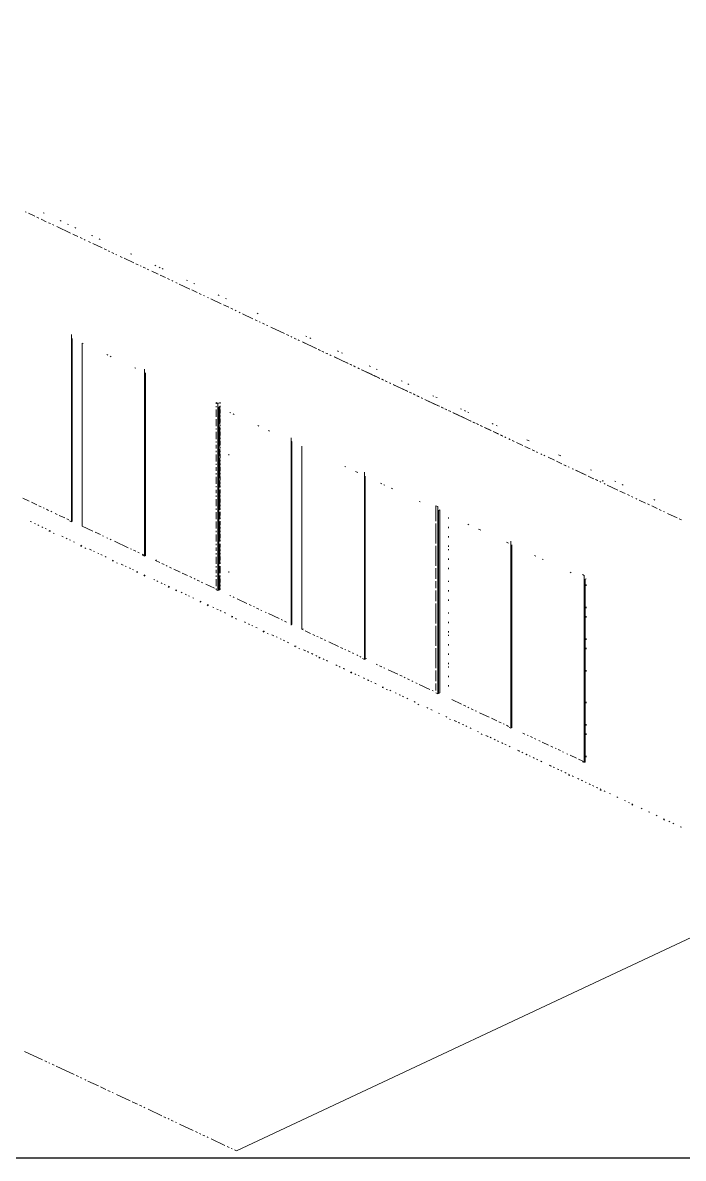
# Paper-space layout '03 3D Building and Roof' of a CAD drawing. Header units: millimetres. Extents: x 5 to 415, y 5 to 292.
# Drawn here: x 183.4 to 216.5, y 151 to 207.8 of the extents above; entities that cross this region are included whole.
import ezdxf

# ---------------------------------------------------------------- set-up
doc = ezdxf.new("R2010")
doc.units = ezdxf.units.MM
doc.layers.add('EXISTING', color=7, linetype='Continuous')
picture_1 = doc.add_image_def('image1.png', size_in_pixel=(1967, 1277))

# ---------------------------------------------------------------- blocks, each defined once
blk = doc.blocks.new('SHEET_03')
at = {"layer": 'EXISTING', "color": 250, "lineweight": 9}
for p, q in [((183.599, 198.338), (183.547, 198.363)), ((184.021, 198.14), (183.705, 198.289)), ((184.233, 198.041), (184.127, 198.091)), ((184.602, 197.868), (184.338, 197.992)), ((184.444, 198.317), (184.496, 198.292)), ((184.813, 197.769), (184.707, 197.818)), ((185.288, 197.92), (185.34, 197.896)), ((184.971, 197.694), (184.918, 197.719)), ((185.815, 197.298), (185.129, 197.62)), ((185.657, 197.747), (185.71, 197.722)), ((186.185, 197.125), (185.921, 197.248)), ((186.026, 197.574), (186.079, 197.549)), ((186.396, 197.026), (186.29, 197.075)), ((186.554, 196.951), (186.501, 196.976)), ((186.818, 196.827), (186.712, 196.877)), ((186.87, 197.177), (186.923, 197.152)), ((187.398, 196.555), (186.923, 196.778)), ((187.24, 197.004), (187.293, 196.979)), ((187.609, 196.456), (187.504, 196.505)), ((187.767, 196.382), (187.715, 196.406)), ((187.978, 196.282), (187.873, 196.332)), ((188.137, 196.208), (188.084, 196.233)), ((188.401, 196.084), (188.295, 196.134)), ((188.823, 196.261), (188.875, 196.236)), ((188.981, 195.812), (188.506, 196.035)), ((189.192, 195.713), (189.086, 195.762)), ((189.35, 195.638), (189.297, 195.663)), ((189.561, 195.539), (189.456, 195.589)), ((189.72, 195.465), (189.667, 195.49)), ((190.036, 195.691), (190.089, 195.666)), ((190.247, 195.592), (190.3, 195.567)), ((190.405, 195.518), (190.458, 195.493)), ((190.194, 195.242), (189.878, 195.391)), ((190.564, 195.069), (190.3, 195.193)), ((190.775, 194.97), (190.669, 195.019)), ((190.933, 194.895), (190.88, 194.92)), ((191.619, 194.948), (191.672, 194.923)), ((191.144, 194.796), (191.091, 194.821)), ((191.777, 194.499), (191.25, 194.747)), ((192.146, 194.326), (191.883, 194.45)), ((191.988, 194.775), (192.041, 194.75)), ((192.358, 194.227), (192.252, 194.276)), ((192.516, 194.152), (192.463, 194.177)), ((192.727, 194.053), (192.674, 194.078)), ((193.36, 193.756), (192.832, 194.004)), ((193.202, 194.205), (193.254, 194.18)), ((193.571, 194.032), (193.624, 194.007)), ((193.729, 193.583), (193.465, 193.706)), ((193.94, 193.484), (193.835, 193.533)), ((194.099, 193.409), (194.046, 193.434)), ((194.31, 193.31), (194.257, 193.335)), ((194.943, 193.013), (194.415, 193.261)), ((195.154, 193.288), (195.207, 193.264)), ((195.154, 192.914), (195.048, 192.963)), ((195.312, 192.84), (195.259, 192.864)), ((195.523, 192.74), (195.418, 192.79)), ((195.681, 192.666), (195.629, 192.691)), ((185.855, 192.217), (185.855, 182.85)), ((196.526, 192.27), (195.84, 192.592)), ((196.737, 192.171), (196.631, 192.22)), ((196.895, 192.096), (196.842, 192.121)), ((197.592, 192.144), (197.645, 192.119)), ((185.897, 192.028), (185.897, 182.87)), ((186.397, 191.793), (186.45, 191.768)), ((186.397, 182.635), (186.397, 191.793)), ((197.106, 191.997), (197, 192.047)), ((197.115, 191.993), (197.01, 192.043)), ((197.264, 191.923), (197.211, 191.948)), ((197.274, 191.918), (197.221, 191.943)), ((198.108, 191.527), (197.422, 191.849)), ((197.91, 191.62), (197.433, 191.844)), ((197.792, 192.05), (197.845, 192.025)), ((198.121, 191.521), (198.016, 191.57)), ((187.631, 191.214), (187.685, 191.188)), ((187.792, 191.138), (187.846, 191.113)), ((198.319, 191.428), (198.214, 191.477)), ((198.28, 191.446), (198.227, 191.471)), ((198.492, 191.347), (198.386, 191.396)), ((198.478, 191.353), (198.425, 191.378)), ((198.651, 191.272), (198.598, 191.297)), ((198.689, 191.254), (198.636, 191.279)), ((198.847, 191.18), (198.794, 191.205)), ((198.863, 191.173), (198.81, 191.197)), ((199.322, 190.957), (199.005, 191.106)), ((199.498, 190.874), (199.021, 191.098)), ((199.18, 191.398), (199.233, 191.373)), ((199.375, 191.307), (199.427, 191.282)), ((189.027, 190.558), (189.081, 190.533)), ((189.522, 190.495), (189.522, 181.128)), ((199.691, 190.784), (199.427, 190.908)), ((199.71, 190.775), (199.604, 190.825)), ((199.902, 190.685), (199.797, 190.734)), ((199.869, 190.7), (199.816, 190.725)), ((200.08, 190.601), (199.974, 190.651)), ((200.06, 190.61), (200.008, 190.635)), ((200.239, 190.526), (200.186, 190.551)), ((200.271, 190.511), (200.219, 190.536)), ((200.905, 190.214), (200.377, 190.462)), ((201.086, 190.129), (200.398, 190.452)), ((200.769, 190.652), (200.822, 190.628)), ((201.116, 190.49), (201.168, 190.465)), ((189.564, 190.306), (189.564, 181.148)), ((201.274, 190.041), (201.01, 190.164)), ((201.298, 190.029), (201.192, 190.079)), ((201.485, 189.942), (201.379, 189.991)), ((201.457, 189.955), (201.404, 189.98)), ((201.669, 189.855), (201.563, 189.905)), ((201.643, 189.867), (201.59, 189.892)), ((201.828, 189.781), (201.775, 189.806)), ((202.357, 189.907), (202.41, 189.882)), ((201.854, 189.768), (201.802, 189.793)), ((202.487, 189.471), (201.96, 189.719)), ((202.675, 189.383), (201.986, 189.706)), ((202.698, 189.372), (202.593, 189.421)), ((202.698, 189.746), (202.751, 189.722)), ((202.886, 189.284), (202.781, 189.333)), ((202.857, 189.298), (202.804, 189.322)), ((203.068, 189.198), (202.962, 189.248)), ((203.045, 189.209), (202.992, 189.234)), ((193.098, 188.816), (193.189, 188.773)), ((193.098, 188.757), (193.098, 188.816)), ((193.189, 188.773), (193.298, 188.824)), ((193.189, 188.773), (193.189, 179.407)), ((193.298, 188.765), (193.298, 188.824)), ((203.257, 189.11), (203.151, 189.159)), ((203.226, 189.124), (203.173, 189.149)), ((203.416, 189.035), (203.363, 189.06)), ((203.437, 189.025), (203.384, 189.05)), ((204.07, 188.728), (203.543, 188.976)), ((204.263, 188.637), (203.575, 188.96)), ((203.945, 189.161), (203.998, 189.136)), ((204.104, 189.087), (204.157, 189.062)), ((204.281, 188.629), (204.176, 188.678)), ((193.098, 188.581), (193.098, 188.64)), ((193.098, 188.109), (193.098, 188.463)), ((193.231, 188.585), (193.289, 188.612)), ((193.231, 188.585), (193.231, 179.426)), ((193.289, 187.732), (193.289, 188.612)), ((193.298, 188.589), (193.298, 188.647)), ((193.298, 188.294), (193.298, 188.471)), ((193.298, 188.117), (193.298, 188.176)), ((193.785, 188.325), (193.839, 188.3)), ((193.946, 188.249), (194, 188.224)), ((204.475, 188.538), (204.369, 188.588)), ((204.439, 188.554), (204.387, 188.579)), ((204.651, 188.455), (204.545, 188.505)), ((204.634, 188.463), (204.581, 188.488)), ((204.845, 188.364), (204.739, 188.414)), ((204.809, 188.381), (204.756, 188.406)), ((205.269, 188.165), (204.951, 188.314)), ((205.653, 187.985), (204.967, 188.307)), ((205.336, 188.508), (205.389, 188.483)), ((205.851, 187.892), (205.375, 188.115)), ((205.534, 188.415), (205.587, 188.391)), ((205.692, 188.341), (205.745, 188.316)), ((193.098, 187.638), (193.098, 187.992)), ((193.289, 186.616), (193.289, 187.614)), ((193.298, 187.823), (193.298, 187.999)), ((193.298, 187.646), (193.298, 187.705)), ((193.298, 187.469), (193.298, 187.528)), ((195.181, 187.67), (195.234, 187.644)), ((205.864, 187.886), (205.758, 187.935)), ((206.063, 187.792), (205.957, 187.842)), ((206.022, 187.811), (205.97, 187.836)), ((206.233, 187.712), (206.128, 187.762)), ((206.222, 187.718), (206.169, 187.743)), ((206.434, 187.618), (206.328, 187.668)), ((206.392, 187.638), (206.339, 187.663)), ((206.857, 187.419), (206.54, 187.569)), ((206.866, 187.415), (206.55, 187.564)), ((206.919, 187.765), (206.972, 187.74)), ((207.122, 187.67), (207.175, 187.645)), ((193.098, 187.461), (193.098, 187.52)), ((193.098, 186.99), (193.098, 187.344)), ((193.298, 187.175), (193.298, 187.351)), ((193.298, 186.998), (193.298, 187.057)), ((195.717, 187.418), (195.771, 187.392)), ((196.857, 187.052), (196.857, 177.685)), ((207.228, 187.245), (206.963, 187.37)), ((207.236, 187.242), (206.972, 187.366)), ((207.44, 187.146), (207.334, 187.196)), ((207.447, 187.143), (207.341, 187.192)), ((207.598, 187.071), (207.546, 187.096)), ((207.605, 187.068), (207.552, 187.093)), ((207.81, 186.972), (207.757, 186.997)), ((207.816, 186.969), (207.763, 186.994)), ((193.098, 186.813), (193.098, 186.872)), ((193.098, 186.519), (193.098, 186.696)), ((193.098, 186.342), (193.098, 186.401)), ((193.289, 186.146), (193.289, 186.499)), ((193.298, 186.703), (193.298, 186.88)), ((193.298, 186.527), (193.298, 186.586)), ((193.298, 186.35), (193.298, 186.409)), ((196.845, 186.888), (196.898, 186.863)), ((196.898, 186.863), (196.898, 177.705)), ((197.398, 177.47), (197.398, 186.628)), ((208.022, 186.873), (207.916, 186.922)), ((207.974, 186.895), (207.922, 186.92)), ((208.446, 186.674), (208.128, 186.823)), ((208.449, 186.672), (208.133, 186.821)), ((208.816, 186.5), (208.551, 186.624)), ((208.819, 186.499), (208.555, 186.622)), ((208.657, 186.949), (208.763, 186.899)), ((209.028, 186.4), (208.922, 186.45)), ((209.03, 186.4), (208.924, 186.449)), ((193.098, 185.871), (193.098, 186.224)), ((193.289, 185.031), (193.289, 186.029)), ((193.298, 186.055), (193.298, 186.232)), ((193.298, 185.879), (193.298, 185.938)), ((193.731, 186.178), (193.731, 186.236)), ((209.187, 186.326), (209.134, 186.351)), ((209.188, 186.325), (209.135, 186.35)), ((209.399, 186.226), (209.346, 186.251)), ((209.399, 186.226), (209.346, 186.251)), ((209.557, 186.152), (209.504, 186.177)), ((209.557, 186.152), (209.504, 186.177)), ((210.032, 185.929), (209.715, 186.078)), ((210.034, 185.928), (209.716, 186.077)), ((210.401, 185.756), (210.138, 185.879)), ((210.404, 185.754), (210.14, 185.878)), ((210.243, 186.204), (210.349, 186.155)), ((210.246, 186.203), (210.352, 186.154)), ((193.098, 185.694), (193.098, 185.753)), ((193.098, 185.4), (193.098, 185.576)), ((193.098, 185.223), (193.098, 185.282)), ((193.298, 185.702), (193.298, 185.761)), ((193.298, 185.407), (193.298, 185.584)), ((193.298, 185.231), (193.298, 185.29)), ((199.546, 185.62), (199.599, 185.595)), ((200.082, 185.368), (200.19, 185.318)), ((200.524, 185.33), (200.524, 175.964)), ((210.612, 185.656), (210.507, 185.706)), ((210.616, 185.655), (210.51, 185.704)), ((210.771, 185.582), (210.718, 185.607)), ((210.775, 185.58), (210.722, 185.605)), ((210.982, 185.483), (210.929, 185.508)), ((210.987, 185.481), (210.934, 185.505)), ((211.622, 185.182), (211.093, 185.431)), ((211.615, 185.186), (211.14, 185.409)), ((211.834, 185.458), (211.887, 185.433)), ((193.098, 184.752), (193.098, 185.105)), ((193.289, 184.561), (193.289, 184.914)), ((193.298, 184.936), (193.298, 185.113)), ((193.298, 184.759), (193.298, 184.818)), ((200.566, 185.141), (200.566, 175.983)), ((201.334, 184.781), (201.388, 184.755)), ((201.495, 184.705), (201.549, 184.68)), ((211.826, 185.087), (211.72, 185.136)), ((211.993, 185.008), (211.728, 185.133)), ((211.984, 185.012), (211.931, 185.037)), ((212.195, 184.913), (212.09, 184.963)), ((212.205, 184.909), (212.099, 184.959)), ((212.353, 184.839), (212.301, 184.864)), ((212.363, 184.834), (212.31, 184.859)), ((212.459, 184.939), (212.459, 184.864)), ((212.575, 184.735), (212.522, 184.76)), ((213.211, 184.437), (212.681, 184.685)), ((213.052, 184.886), (213.105, 184.861)), ((213.422, 184.712), (213.475, 184.687)), ((193.098, 184.575), (193.098, 184.634)), ((193.098, 184.28), (193.098, 184.457)), ((193.098, 184.104), (193.098, 184.163)), ((193.289, 183.446), (193.289, 184.444)), ((193.298, 184.583), (193.298, 184.642)), ((193.298, 184.288), (193.298, 184.465)), ((193.298, 184.111), (193.298, 184.17)), ((201.871, 184.529), (201.924, 184.503)), ((213.581, 184.263), (213.316, 184.387)), ((213.793, 184.163), (213.687, 184.213)), ((213.952, 184.089), (213.899, 184.114)), ((183.749, 183.878), (183.427, 184.029)), ((184.125, 183.701), (183.857, 183.827)), ((184.34, 183.601), (184.233, 183.651)), ((184.501, 183.525), (184.447, 183.55)), ((193.098, 183.632), (193.098, 183.986)), ((193.298, 183.817), (193.298, 183.994)), ((193.298, 183.64), (193.298, 183.699)), ((203.266, 183.873), (203.32, 183.848)), ((204.099, 183.651), (204.191, 183.608)), ((204.099, 182.886), (204.099, 183.651)), ((204.191, 183.608), (204.191, 174.242)), ((214.164, 183.989), (214.111, 184.014)), ((214.587, 183.79), (214.269, 183.94)), ((214.799, 183.691), (214.693, 183.741)), ((215.169, 183.517), (214.905, 183.641)), ((215.011, 183.966), (215.064, 183.941)), ((184.716, 183.424), (184.608, 183.475)), ((184.877, 183.349), (184.823, 183.374)), ((185.145, 183.223), (185.038, 183.273)), ((185.521, 183.046), (185.252, 183.172)), ((185.736, 182.945), (185.628, 182.996)), ((193.098, 183.456), (193.098, 183.515)), ((193.098, 182.984), (193.098, 183.338)), ((193.289, 182.976), (193.289, 183.328)), ((193.298, 183.463), (193.298, 183.522)), ((193.298, 183.169), (193.298, 183.346)), ((193.298, 182.992), (193.298, 183.051)), ((204.233, 183.42), (204.291, 183.447)), ((204.233, 183.42), (204.233, 174.261)), ((204.291, 174.289), (204.291, 183.447)), ((204.733, 183.009), (204.733, 183.068)), ((215.381, 183.418), (215.275, 183.467)), ((215.54, 183.343), (215.487, 183.368)), ((216.175, 183.045), (215.699, 183.268)), ((216.387, 182.945), (216.281, 182.995)), ((183.854, 182.843), (183.801, 182.868)), ((184.065, 182.744), (184.012, 182.768)), ((184.223, 182.669), (184.17, 182.694)), ((184.434, 182.57), (184.382, 182.595)), ((184.593, 182.496), (184.54, 182.521)), ((184.804, 182.397), (184.751, 182.422)), ((185.855, 182.85), (185.763, 182.893)), ((185.897, 182.87), (185.843, 182.895)), ((186.934, 182.383), (186.397, 182.635)), ((193.098, 182.513), (193.098, 182.867)), ((193.289, 181.861), (193.289, 182.859)), ((193.298, 182.698), (193.298, 182.874)), ((193.298, 182.521), (193.298, 182.58)), ((204.099, 181.766), (204.099, 182.768)), ((204.733, 182.539), (204.733, 182.598)), ((205.699, 182.731), (205.753, 182.706)), ((206.236, 182.479), (206.343, 182.429)), ((184.786, 182.364), (184.733, 182.388)), ((184.997, 182.265), (184.944, 182.289)), ((185.437, 182.099), (185.384, 182.124)), ((185.648, 182), (185.595, 182.025)), ((185.807, 181.926), (185.754, 181.951)), ((186.018, 181.827), (185.965, 181.852)), ((187.309, 182.207), (187.041, 182.333)), ((187.47, 182.131), (187.417, 182.156)), ((187.685, 182.03), (187.631, 182.055)), ((187.846, 181.954), (187.792, 181.98)), ((188.705, 181.551), (188.007, 181.879)), ((193.098, 182.336), (193.098, 182.395)), ((193.098, 181.865), (193.098, 182.219)), ((193.298, 182.344), (193.298, 182.403)), ((193.298, 182.05), (193.298, 182.226)), ((193.298, 181.873), (193.298, 181.932)), ((204.733, 182.07), (204.733, 182.128)), ((207.858, 181.887), (207.858, 172.52)), ((186.369, 181.621), (186.316, 181.645)), ((186.387, 181.653), (186.334, 181.678)), ((186.58, 181.521), (186.527, 181.546)), ((186.862, 181.43), (186.757, 181.48)), ((187.02, 181.356), (186.968, 181.381)), ((187.232, 181.257), (187.179, 181.282)), ((188.866, 181.476), (188.812, 181.501)), ((189.081, 181.375), (188.973, 181.425)), ((189.242, 181.299), (189.188, 181.324)), ((193.098, 181.688), (193.098, 181.747)), ((193.098, 181.394), (193.098, 181.571)), ((193.098, 181.217), (193.098, 181.276)), ((193.289, 180.745), (193.289, 181.743)), ((193.298, 181.578), (193.298, 181.755)), ((193.298, 181.402), (193.298, 181.461)), ((193.298, 181.225), (193.298, 181.284)), ((204.099, 180.647), (204.099, 181.648)), ((204.733, 181.6), (204.733, 181.659)), ((204.733, 181.424), (204.733, 181.482)), ((207.632, 181.824), (207.739, 181.774)), ((207.9, 181.698), (207.9, 172.54)), ((187.39, 181.183), (187.337, 181.207)), ((187.601, 181.084), (187.548, 181.108)), ((187.952, 180.877), (187.899, 180.902)), ((187.97, 180.91), (187.918, 180.935)), ((188.163, 180.778), (188.11, 180.803)), ((188.445, 180.687), (188.34, 180.737)), ((189.564, 181.148), (189.403, 181.224)), ((189.431, 181.172), (189.431, 181.23)), ((189.522, 181.128), (189.431, 181.172)), ((190.064, 180.913), (190.122, 180.941)), ((190.279, 180.812), (190.064, 180.913)), ((190.493, 180.712), (190.386, 180.762)), ((193.098, 180.746), (193.098, 181.099)), ((193.298, 180.93), (193.298, 181.107)), ((193.298, 180.754), (193.298, 180.813)), ((204.733, 180.954), (204.733, 181.013)), ((209.044, 181.161), (209.098, 181.136)), ((209.42, 180.985), (209.474, 180.959)), ((188.604, 180.613), (188.551, 180.638)), ((188.815, 180.514), (188.762, 180.539)), ((188.973, 180.439), (188.92, 180.464)), ((189.165, 180.308), (189.113, 180.332)), ((189.184, 180.34), (189.132, 180.365)), ((189.535, 180.134), (189.482, 180.159)), ((189.554, 180.167), (189.501, 180.192)), ((190.654, 180.636), (190.601, 180.661)), ((190.869, 180.535), (190.762, 180.586)), ((191.299, 180.334), (190.977, 180.485)), ((191.674, 180.157), (191.406, 180.283)), ((193.098, 180.569), (193.098, 180.628)), ((193.098, 180.275), (193.098, 180.451)), ((193.098, 180.098), (193.098, 180.157)), ((193.289, 180.276), (193.289, 180.628)), ((193.289, 179.454), (193.289, 180.158)), ((193.298, 180.282), (193.298, 180.636)), ((193.298, 180.106), (193.298, 180.165)), ((193.731, 180.307), (193.731, 180.366)), ((204.099, 179.999), (204.099, 180.529)), ((204.733, 180.484), (204.733, 180.543)), ((210.816, 180.329), (210.869, 180.304)), ((211.434, 180.208), (211.526, 180.165)), ((211.526, 180.165), (211.526, 170.799)), ((190.029, 179.944), (189.976, 179.969)), ((190.187, 179.87), (190.134, 179.894)), ((190.398, 179.77), (190.345, 179.795)), ((190.557, 179.696), (190.504, 179.721)), ((190.748, 179.564), (190.696, 179.589)), ((190.768, 179.597), (190.715, 179.622)), ((191.889, 180.056), (191.782, 180.107)), ((192.05, 179.981), (191.996, 180.006)), ((192.265, 179.88), (192.157, 179.93)), ((192.426, 179.804), (192.372, 179.83)), ((193.016, 179.527), (192.587, 179.729)), ((193.098, 179.627), (193.098, 179.98)), ((193.298, 179.811), (193.298, 179.988)), ((193.298, 179.634), (193.298, 179.693)), ((204.099, 179.528), (204.099, 179.881)), ((204.733, 179.839), (204.733, 179.897)), ((211.567, 179.976), (211.626, 180.004)), ((211.567, 179.976), (211.567, 170.818)), ((211.626, 179.652), (211.626, 179.71)), ((191.118, 179.391), (191.065, 179.416)), ((191.137, 179.424), (191.084, 179.448)), ((191.401, 179.3), (191.348, 179.324)), ((191.612, 179.201), (191.559, 179.225)), ((191.77, 179.126), (191.718, 179.151)), ((191.981, 179.027), (191.929, 179.052)), ((193.098, 179.45), (193.098, 179.509)), ((193.189, 179.407), (193.098, 179.45)), ((193.231, 179.426), (193.177, 179.452)), ((193.298, 179.458), (193.189, 179.407)), ((193.289, 179.454), (193.231, 179.426)), ((193.298, 179.458), (193.298, 179.517)), ((193.839, 179.141), (193.785, 179.166)), ((194, 179.066), (193.946, 179.091)), ((204.099, 178.88), (204.099, 179.41)), ((204.733, 179.369), (204.733, 179.428)), ((192.331, 178.821), (192.278, 178.846)), ((192.351, 178.854), (192.298, 178.878)), ((192.701, 178.648), (192.648, 178.673)), ((192.72, 178.68), (192.668, 178.705)), ((192.984, 178.556), (192.931, 178.581)), ((193.195, 178.457), (193.143, 178.482)), ((194.644, 178.763), (194.161, 178.99)), ((194.858, 178.662), (194.751, 178.713)), ((195.019, 178.587), (194.966, 178.612)), ((195.234, 178.486), (195.127, 178.536)), ((195.395, 178.41), (195.342, 178.436)), ((204.099, 177.761), (204.099, 178.762)), ((204.733, 178.899), (204.733, 178.958)), ((211.626, 178.536), (211.626, 178.595)), ((193.354, 178.383), (193.301, 178.408)), ((193.565, 178.284), (193.512, 178.309)), ((193.914, 178.078), (193.861, 178.103)), ((193.934, 178.11), (193.881, 178.135)), ((194.125, 177.979), (194.073, 178.004)), ((195.61, 178.31), (195.556, 178.335)), ((196.254, 178.007), (195.717, 178.259)), ((196.415, 177.932), (196.361, 177.957)), ((196.63, 177.831), (196.523, 177.881)), ((204.733, 178.254), (204.733, 178.312)), ((211.626, 178.067), (211.626, 178.125)), ((194.568, 177.813), (194.515, 177.838)), ((194.779, 177.714), (194.726, 177.739)), ((194.937, 177.64), (194.884, 177.664)), ((195.148, 177.54), (195.095, 177.565)), ((195.497, 177.335), (195.444, 177.36)), ((195.518, 177.367), (195.465, 177.392)), ((196.898, 177.705), (196.845, 177.73)), ((197.398, 177.47), (197.457, 177.497)), ((197.452, 177.445), (197.398, 177.47)), ((197.828, 177.268), (197.559, 177.394)), ((204.099, 176.641), (204.099, 177.643)), ((204.733, 177.784), (204.733, 177.843)), ((204.733, 177.314), (204.733, 177.373)), ((195.708, 177.236), (195.655, 177.261)), ((195.993, 177.144), (195.887, 177.194)), ((196.151, 177.07), (196.098, 177.094)), ((196.362, 176.971), (196.309, 176.995)), ((196.52, 176.896), (196.468, 176.921)), ((196.731, 176.797), (196.679, 176.822)), ((198.043, 177.168), (197.935, 177.218)), ((198.204, 177.092), (198.15, 177.117)), ((198.418, 176.991), (198.311, 177.042)), ((198.579, 176.916), (198.526, 176.941)), ((199.224, 176.613), (198.74, 176.84)), ((204.733, 177.138), (204.733, 177.197)), ((204.733, 176.668), (204.733, 176.727)), ((211.626, 176.951), (211.626, 177.01)), ((197.08, 176.592), (197.027, 176.617)), ((197.101, 176.624), (197.048, 176.648)), ((197.291, 176.493), (197.238, 176.517)), ((197.576, 176.401), (197.47, 176.45)), ((197.562, 176.407), (197.51, 176.432)), ((197.721, 176.332), (197.668, 176.357)), ((197.734, 176.326), (197.681, 176.351)), ((197.933, 176.233), (197.88, 176.258)), ((197.945, 176.227), (197.893, 176.252)), ((198.144, 176.134), (198.091, 176.159)), ((199.438, 176.512), (199.331, 176.563)), ((199.599, 176.437), (199.546, 176.462)), ((199.814, 176.336), (199.707, 176.386)), ((199.975, 176.26), (199.921, 176.285)), ((200.19, 176.159), (200.136, 176.185)), ((204.099, 175.522), (204.099, 176.523)), ((204.733, 176.199), (204.733, 176.258)), ((211.626, 176.481), (211.626, 176.54)), ((198.294, 176.022), (198.241, 176.047)), ((198.303, 176.059), (198.25, 176.084)), ((198.315, 176.054), (198.262, 176.079)), ((198.514, 175.96), (198.462, 175.985)), ((198.673, 175.886), (198.62, 175.91)), ((198.684, 175.88), (198.631, 175.905)), ((199.149, 175.662), (199.096, 175.687)), ((199.159, 175.657), (199.106, 175.682)), ((199.318, 175.583), (199.265, 175.608)), ((200.351, 176.084), (200.297, 176.109)), ((200.524, 175.964), (200.432, 176.007)), ((200.566, 175.983), (200.512, 176.008)), ((200.632, 176.014), (200.524, 175.964)), ((200.624, 176.01), (200.566, 175.983)), ((201.173, 175.698), (201.119, 175.723)), ((201.388, 175.597), (201.28, 175.648)), ((204.733, 175.729), (204.733, 175.788)), ((204.733, 175.553), (204.733, 175.612)), ((199.519, 175.488), (199.466, 175.513)), ((199.529, 175.484), (199.476, 175.509)), ((199.877, 175.279), (199.824, 175.304)), ((199.889, 175.315), (199.837, 175.339)), ((199.898, 175.31), (199.845, 175.335)), ((200.101, 175.215), (200.048, 175.24)), ((200.26, 175.141), (200.207, 175.166)), ((200.267, 175.137), (200.215, 175.162)), ((200.524, 175.017), (200.471, 175.041)), ((200.531, 175.013), (200.479, 175.038)), ((201.549, 175.521), (201.495, 175.547)), ((202.193, 175.219), (201.71, 175.446)), ((202.408, 175.118), (202.3, 175.169)), ((202.569, 175.043), (202.515, 175.068)), ((204.099, 174.874), (204.099, 175.404)), ((204.733, 175.083), (204.733, 175.142)), ((211.626, 175.366), (211.626, 175.425)), ((200.736, 174.917), (200.683, 174.942)), ((200.742, 174.914), (200.69, 174.939)), ((200.901, 174.84), (200.848, 174.865)), ((201.106, 174.744), (201.053, 174.768)), ((201.112, 174.741), (201.059, 174.765)), ((201.46, 174.536), (201.407, 174.56)), ((201.476, 174.57), (201.423, 174.595)), ((201.481, 174.567), (201.429, 174.592)), ((201.671, 174.437), (201.618, 174.461)), ((202.783, 174.942), (202.676, 174.992)), ((202.944, 174.866), (202.891, 174.891)), ((203.159, 174.765), (203.105, 174.791)), ((203.803, 174.463), (203.266, 174.715)), ((204.099, 174.403), (204.099, 174.756)), ((204.733, 174.614), (204.733, 174.672)), ((201.846, 174.396), (201.793, 174.421)), ((201.851, 174.394), (201.798, 174.419)), ((202.111, 174.272), (202.058, 174.297)), ((202.115, 174.27), (202.062, 174.295)), ((202.322, 174.172), (202.269, 174.197)), ((202.326, 174.171), (202.273, 174.196)), ((202.484, 174.096), (202.431, 174.121)), ((202.692, 173.999), (202.639, 174.024)), ((202.695, 173.997), (202.642, 174.022)), ((203.964, 174.387), (203.911, 174.413)), ((204.191, 174.242), (204.099, 174.285)), ((204.291, 174.289), (204.233, 174.261)), ((205.377, 173.724), (204.894, 173.951)), ((203.062, 173.825), (203.01, 173.85)), ((203.065, 173.824), (203.012, 173.849)), ((203.254, 173.693), (203.201, 173.718)), ((203.697, 173.527), (203.644, 173.552)), ((203.698, 173.527), (203.645, 173.551)), ((203.909, 173.427), (203.856, 173.452)), ((203.909, 173.428), (203.856, 173.452)), ((205.592, 173.623), (205.484, 173.674)), ((205.753, 173.548), (205.699, 173.573)), ((205.967, 173.447), (205.86, 173.497)), ((206.129, 173.371), (206.075, 173.397)), ((211.626, 173.781), (211.626, 173.84)), ((204.279, 173.254), (204.226, 173.279)), ((204.279, 173.254), (204.226, 173.279)), ((204.648, 173.081), (204.595, 173.105)), ((204.649, 173.08), (204.596, 173.105)), ((204.837, 172.95), (204.784, 172.975)), ((205.123, 172.858), (205.017, 172.907)), ((205.125, 172.857), (205.019, 172.906)), ((205.281, 172.783), (205.229, 172.808)), ((205.284, 172.782), (205.231, 172.807)), ((206.773, 173.069), (206.29, 173.296)), ((207.148, 172.893), (206.88, 173.019)), ((207.363, 172.792), (207.256, 172.842)), ((205.492, 172.684), (205.44, 172.709)), ((205.495, 172.683), (205.442, 172.708)), ((205.654, 172.608), (205.601, 172.633)), ((205.862, 172.511), (205.809, 172.535)), ((205.865, 172.509), (205.812, 172.534)), ((206.231, 172.337), (206.179, 172.362)), ((206.236, 172.335), (206.183, 172.36)), ((206.42, 172.207), (206.367, 172.232)), ((207.524, 172.716), (207.471, 172.741)), ((207.739, 172.615), (207.632, 172.666)), ((207.858, 172.52), (207.767, 172.563)), ((207.9, 172.54), (207.846, 172.565)), ((208.561, 172.229), (208.454, 172.28)), ((211.626, 172.665), (211.626, 172.724)), ((211.626, 172.196), (211.626, 172.254)), ((206.706, 172.114), (206.601, 172.164)), ((206.711, 172.112), (206.606, 172.161)), ((206.865, 172.04), (206.812, 172.065)), ((206.87, 172.037), (206.817, 172.062)), ((207.076, 171.941), (207.023, 171.966)), ((207.082, 171.938), (207.029, 171.963)), ((207.24, 171.863), (207.187, 171.888)), ((207.445, 171.767), (207.392, 171.792)), ((207.452, 171.764), (207.399, 171.789)), ((207.611, 171.69), (207.558, 171.715)), ((207.815, 171.594), (207.762, 171.619)), ((207.822, 171.59), (207.769, 171.615)), ((208.722, 172.154), (208.668, 172.179)), ((208.937, 172.053), (208.829, 172.103)), ((209.098, 171.977), (209.044, 172.003)), ((209.313, 171.877), (209.259, 171.902)), ((209.742, 171.675), (209.42, 171.826)), ((209.957, 171.574), (209.849, 171.625)), ((208.298, 171.367), (208.192, 171.417)), ((208.29, 171.371), (208.237, 171.396)), ((208.448, 171.297), (208.395, 171.321)), ((208.457, 171.292), (208.404, 171.317)), ((208.659, 171.197), (208.606, 171.222)), ((208.668, 171.193), (208.615, 171.218)), ((208.827, 171.119), (208.774, 171.143)), ((209.028, 171.024), (208.976, 171.049)), ((209.038, 171.019), (208.986, 171.044)), ((210.118, 171.499), (210.064, 171.524)), ((210.333, 171.398), (210.225, 171.448)), ((210.494, 171.322), (210.44, 171.347)), ((210.708, 171.221), (210.655, 171.247)), ((211.138, 171.02), (210.816, 171.171)), ((211.626, 171.08), (211.626, 171.139)), ((209.197, 170.945), (209.144, 170.97)), ((209.398, 170.851), (209.345, 170.875)), ((209.409, 170.846), (209.356, 170.87)), ((209.885, 170.622), (209.779, 170.672)), ((209.873, 170.628), (209.82, 170.652)), ((210.031, 170.553), (209.978, 170.578)), ((210.043, 170.548), (209.99, 170.572)), ((210.242, 170.454), (210.19, 170.479)), ((211.567, 170.818), (211.245, 170.969)), ((211.434, 170.842), (211.542, 170.892)), ((211.526, 170.799), (211.434, 170.842)), ((210.255, 170.448), (210.202, 170.473)), ((210.413, 170.374), (210.361, 170.399)), ((210.612, 170.281), (210.559, 170.305)), ((210.625, 170.275), (210.572, 170.299)), ((210.784, 170.2), (210.731, 170.225)), ((210.799, 170.151), (210.746, 170.176)), ((210.981, 170.107), (210.928, 170.132)), ((210.995, 170.101), (210.942, 170.126)), ((211.245, 169.983), (211.192, 170.008)), ((211.26, 169.977), (211.207, 170.001)), ((211.418, 169.902), (211.365, 169.927)), ((211.456, 169.884), (211.403, 169.909)), ((211.63, 169.803), (211.577, 169.828)), ((211.826, 169.711), (211.773, 169.736)), ((211.841, 169.703), (211.788, 169.728)), ((212, 169.629), (211.947, 169.654)), ((212.195, 169.537), (212.142, 169.562)), ((212.211, 169.53), (212.159, 169.555)), ((212.37, 169.455), (212.317, 169.48)), ((212.382, 169.408), (212.329, 169.433)), ((212.582, 169.356), (212.529, 169.381)), ((212.846, 169.232), (212.793, 169.257)), ((213.216, 169.058), (213.163, 169.083)), ((213.586, 168.884), (213.534, 168.909)), ((213.798, 168.785), (213.745, 168.81)), ((213.957, 168.71), (213.904, 168.735)), ((213.965, 168.665), (213.912, 168.69)), ((214.433, 168.487), (214.38, 168.512)), ((214.803, 168.313), (214.75, 168.338)), ((215.173, 168.139), (215.12, 168.164)), ((215.543, 167.966), (215.49, 167.99)), ((215.548, 167.922), (215.495, 167.946)), ((215.808, 167.841), (215.755, 167.866)), ((216.019, 167.742), (215.966, 167.767)), ((216.389, 167.568), (216.336, 167.593)), ((194.123, 151.373), (222.46, 164.676)), ((183.517, 156.352), (184.414, 155.931)), ((184.52, 155.881), (184.625, 155.832)), ((184.731, 155.782), (184.783, 155.757)), ((184.889, 155.708), (184.994, 155.658)), ((185.1, 155.609), (185.997, 155.188)), ((186.102, 155.138), (186.208, 155.089)), ((186.314, 155.039), (186.366, 155.014)), ((186.525, 154.94), (186.577, 154.915)), ((186.683, 154.866), (187.211, 154.618)), ((187.316, 154.568), (187.58, 154.444)), ((187.685, 154.395), (187.791, 154.345)), ((187.897, 154.296), (187.949, 154.271)), ((188.108, 154.197), (188.794, 153.875)), ((188.899, 153.825), (189.163, 153.701)), ((189.268, 153.652), (189.374, 153.602)), ((189.479, 153.553), (189.532, 153.528)), ((189.691, 153.454), (190.377, 153.132)), ((190.482, 153.082), (190.588, 153.032)), ((190.693, 152.983), (190.746, 152.958)), ((190.851, 152.909), (190.957, 152.859)), ((191.062, 152.81), (191.115, 152.785)), ((191.274, 152.71), (191.959, 152.388)), ((192.065, 152.339), (192.171, 152.289)), ((192.276, 152.24), (192.329, 152.215)), ((192.434, 152.165), (192.54, 152.116)), ((192.645, 152.066), (192.698, 152.042)), ((192.857, 151.967), (193.542, 151.645)), ((193.648, 151.596), (193.754, 151.546)), ((193.859, 151.497), (193.912, 151.472)), ((194.017, 151.422), (194.123, 151.373))]:
    blk.add_line(p, q, dxfattribs=at)
image = blk.add_image(picture_1, insert=(83.85, 151), size_in_units=(183.299, 119))

psp = doc.layouts.new('03 3D Building and Roof')

# ---------------------------------------------------------------- block references
psp.add_blockref('SHEET_03', (0, 0))

doc.saveas('drawing.dxf')
